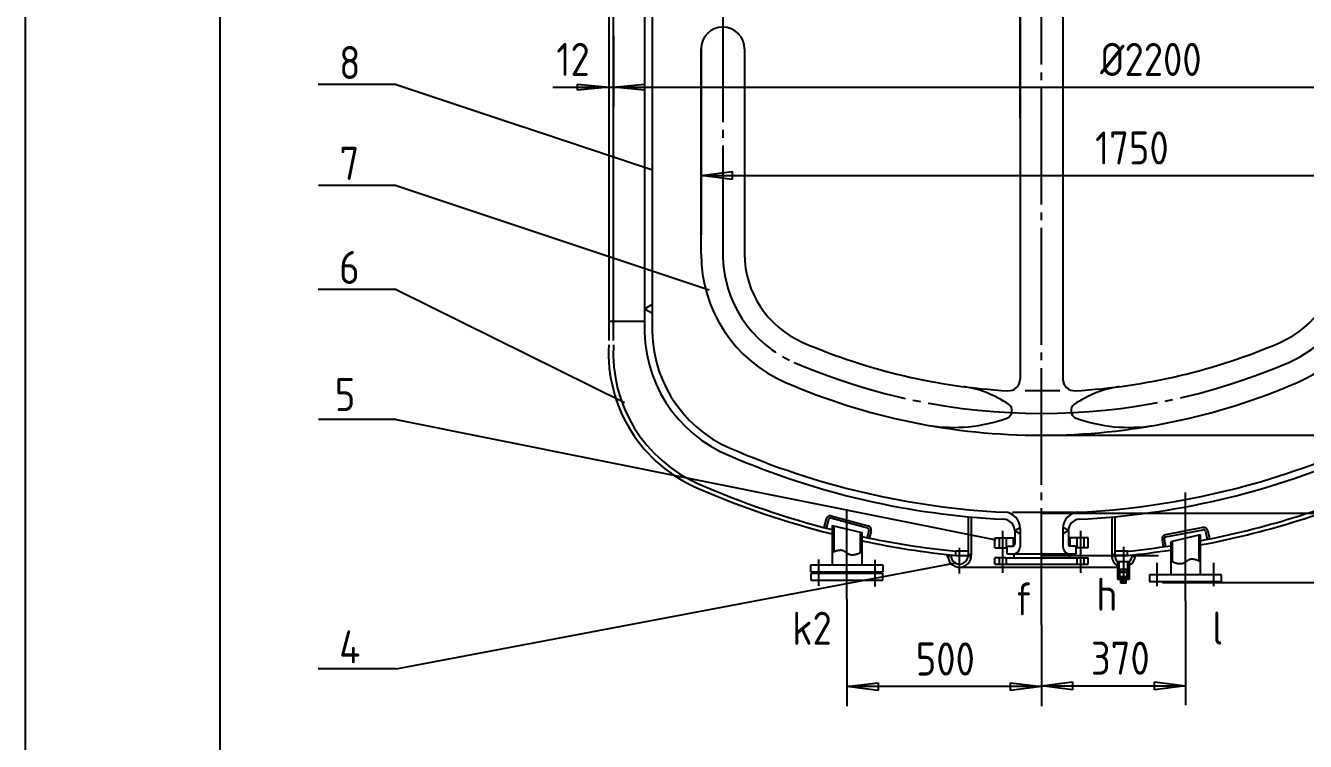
# Model space of a CAD drawing. Extents: x 1363 to 67199, y -3932 to -3338.
# Drawn here: x 1363.2 to 1527.7, y -3656.3 to -3564.3 of the extents above; entities that cross this region are included whole.
import ezdxf

# ---------------------------------------------------------------- set-up
doc = ezdxf.new("R2010")
doc.units = 0
doc.linetypes.add('DASHDOT', pattern=[18, 15, -1, 1, -1])
doc.layers.get('0').update_dxf_attribs({"linetype": 'DASHDOT'})
for name, color, linetype in [('1', 7, 'CONTINUOUS'), ('11', 3, 'CONTINUOUS'), ('12', 7, 'CONTINUOUS'), ('2', 4, 'CONTINUOUS'), ('8', 3, 'CONTINUOUS')]:
    doc.layers.add(name, color=color, linetype=linetype)
doc.styles.get("Standard").update_dxf_attribs({"font": 'gbenor.shx', "bigfont": 'gbcbig.shx'})

# ---------------------------------------------------------------- blocks, each defined once
blk = doc.blocks.new('Cadt1')
at = {"layer": '1'}
blk.add_line((1388.22, -3922.22), (1388.22, -3348.22), dxfattribs=at)
at = {"layer": '2'}
blk.add_line((1363.22, -3932.22), (1363.22, -3338.22), dxfattribs=at)
blk = doc.blocks.new('Cadt22')
at = {"layer": '8'}
for p, q in [((1438.15, -3565.49), (1438.15, -3574.69, 1)), ((1438.75, -3565.64), (1438.75, -3574.69)), ((1548.75, -3565.49), (1548.75, -3574.69)), ((1430.95, -3572.19), (1548.75, -3572.19)), ((1434.15, -3572.57), (1434.15, -3571.82)), ((1434.15, -3571.82), (1438.15, -3572.19)), ((1438.15, -3572.19), (1434.15, -3572.57)), ((1438.75, -3572.19), (1442.75, -3571.82)), ((1442.75, -3572.57), (1438.75, -3572.19)), ((1442.75, -3571.82), (1442.75, -3572.57)), ((1544.75, -3572.57), (1544.75, -3571.82)), ((1544.75, -3571.82), (1548.75, -3572.19)), ((1548.75, -3572.19), (1544.75, -3572.57))]:
    blk.add_line(p, q, dxfattribs=at)
blk = doc.blocks.new('Cadt24')
at = {"layer": '8'}
for p, q in [((1493.75, -3616.94), (1564.65, -3616.94)), ((1561.77, -3620.94), (1562.15, -3616.94)), ((1562.15, -3616.94), (1562.15, -3626.94)), ((1562.15, -3616.94), (1562.52, -3620.94)), ((1562.52, -3620.94), (1561.77, -3620.94)), ((1562.15, -3626.94), (1561.77, -3622.94)), ((1561.77, -3622.94), (1562.52, -3622.94)), ((1562.52, -3622.94), (1562.15, -3626.94)), ((1503.06, -3626.94), (1564.65, -3626.94, 1))]:
    blk.add_line(p, q, dxfattribs=at)
blk = doc.blocks.new('Cadt25')
at = {"layer": '2'}
for p, q in [((1466.85, -3631.98), (1466.86, -3631.98, 1)), ((1466.86, -3631.98), (1466.88, -3631.97)), ((1466.88, -3631.97), (1466.9, -3631.96)), ((1466.9, -3631.96), (1466.92, -3631.95)), ((1466.92, -3631.95), (1466.94, -3631.94)), ((1466.94, -3631.94), (1466.97, -3631.93)), ((1466.97, -3631.93), (1467, -3631.92)), ((1467, -3631.92), (1467.03, -3631.91)), ((1467.03, -3631.91), (1467.05, -3631.9)), ((1467.05, -3631.9), (1467.08, -3631.88)), ((1467.08, -3631.88), (1467.11, -3631.87)), ((1467.11, -3631.87), (1467.14, -3631.86)), ((1467.14, -3631.86), (1467.17, -3631.85)), ((1467.17, -3631.85), (1467.2, -3631.84)), ((1467.2, -3631.84), (1467.23, -3631.83)), ((1467.23, -3631.83), (1467.27, -3631.82)), ((1467.27, -3631.82), (1467.3, -3631.81)), ((1467.3, -3631.81), (1467.33, -3631.79)), ((1467.33, -3631.79), (1467.36, -3631.78)), ((1467.36, -3631.78), (1467.4, -3631.77)), ((1467.4, -3631.77), (1467.43, -3631.76)), ((1467.43, -3631.76), (1467.46, -3631.76)), ((1467.46, -3631.76), (1467.49, -3631.75)), ((1467.49, -3631.75), (1467.53, -3631.74)), ((1467.53, -3631.74), (1467.56, -3631.73)), ((1467.56, -3631.73), (1467.59, -3631.72)), ((1467.59, -3631.72), (1467.62, -3631.72)), ((1467.62, -3631.72), (1467.65, -3631.71)), ((1467.65, -3631.71), (1467.68, -3631.7)), ((1467.68, -3631.7), (1467.71, -3631.7)), ((1467.71, -3631.7), (1467.74, -3631.7)), ((1467.74, -3631.7), (1467.77, -3631.69)), ((1467.77, -3631.69), (1467.8, -3631.69)), ((1467.8, -3631.69), (1467.83, -3631.69)), ((1467.83, -3631.69), (1467.86, -3631.68)), ((1467.86, -3631.68), (1467.89, -3631.68)), ((1467.89, -3631.68), (1467.92, -3631.68)), ((1467.92, -3631.68), (1467.95, -3631.68)), ((1467.95, -3631.68), (1467.98, -3631.69)), ((1467.98, -3631.69), (1468.01, -3631.69)), ((1468.01, -3631.69), (1468.03, -3631.69)), ((1468.03, -3631.69), (1468.06, -3631.69)), ((1468.06, -3631.69), (1468.09, -3631.7)), ((1468.09, -3631.7), (1468.11, -3631.7)), ((1468.11, -3631.7), (1468.14, -3631.71)), ((1468.14, -3631.71), (1468.16, -3631.72)), ((1468.16, -3631.72), (1468.19, -3631.72)), ((1468.19, -3631.72), (1468.21, -3631.73)), ((1468.21, -3631.73), (1468.24, -3631.74)), ((1468.24, -3631.74), (1468.26, -3631.75)), ((1468.26, -3631.75), (1468.28, -3631.76)), ((1468.28, -3631.76), (1468.31, -3631.77)), ((1468.31, -3631.77), (1468.33, -3631.78)), ((1468.33, -3631.78), (1468.35, -3631.79)), ((1468.35, -3631.79), (1468.38, -3631.8)), ((1468.38, -3631.8), (1468.4, -3631.82)), ((1468.4, -3631.82), (1468.42, -3631.83)), ((1468.42, -3631.83), (1468.44, -3631.84)), ((1468.44, -3631.84), (1468.46, -3631.86)), ((1468.46, -3631.86), (1468.48, -3631.87)), ((1468.48, -3631.87), (1468.51, -3631.89)), ((1468.51, -3631.89), (1468.53, -3631.9)), ((1468.53, -3631.9), (1468.55, -3631.91)), ((1468.55, -3631.91), (1468.57, -3631.93)), ((1468.57, -3631.93), (1468.59, -3631.94)), ((1468.59, -3631.94), (1468.61, -3631.96)), ((1468.61, -3631.96), (1468.63, -3631.98)), ((1468.63, -3631.98), (1468.65, -3631.99)), ((1468.65, -3631.99), (1468.67, -3632.01)), ((1468.67, -3632.01), (1468.69, -3632.02)), ((1468.69, -3632.02), (1468.72, -3632.04)), ((1468.72, -3632.04), (1468.74, -3632.05)), ((1468.74, -3632.05), (1468.76, -3632.07)), ((1468.76, -3632.07), (1468.78, -3632.08)), ((1468.78, -3632.08), (1468.8, -3632.1)), ((1468.8, -3632.1), (1468.82, -3632.11)), ((1468.82, -3632.11), (1468.85, -3632.13)), ((1468.85, -3632.13), (1468.87, -3632.14)), ((1468.87, -3632.14), (1468.89, -3632.15)), ((1468.89, -3632.15), (1468.91, -3632.17)), ((1468.91, -3632.17), (1468.94, -3632.18)), ((1468.94, -3632.18), (1468.96, -3632.19)), ((1468.96, -3632.19), (1468.98, -3632.2)), ((1468.98, -3632.2), (1469.01, -3632.21)), ((1469.01, -3632.21), (1469.03, -3632.22)), ((1469.03, -3632.22), (1469.06, -3632.23)), ((1469.06, -3632.23), (1469.09, -3632.24)), ((1469.09, -3632.24), (1469.11, -3632.25)), ((1469.11, -3632.25), (1469.14, -3632.26)), ((1469.14, -3632.26), (1469.17, -3632.27)), ((1469.17, -3632.27), (1469.2, -3632.27)), ((1469.2, -3632.27), (1469.23, -3632.28)), ((1469.23, -3632.28), (1469.25, -3632.28)), ((1469.25, -3632.28), (1469.28, -3632.29)), ((1469.28, -3632.29), (1469.31, -3632.29)), ((1469.31, -3632.29), (1469.34, -3632.29)), ((1469.34, -3632.29), (1469.37, -3632.3)), ((1469.37, -3632.3), (1469.4, -3632.3)), ((1469.4, -3632.3), (1469.43, -3632.3)), ((1469.43, -3632.3), (1469.47, -3632.3)), ((1469.47, -3632.3), (1469.5, -3632.3)), ((1469.5, -3632.3), (1469.53, -3632.3)), ((1469.53, -3632.3), (1469.56, -3632.29)), ((1469.56, -3632.29), (1469.6, -3632.29)), ((1469.6, -3632.29), (1469.63, -3632.28)), ((1469.63, -3632.28), (1469.67, -3632.28)), ((1469.67, -3632.28), (1469.7, -3632.27)), ((1469.7, -3632.27), (1469.73, -3632.27)), ((1469.73, -3632.27), (1469.77, -3632.26)), ((1469.77, -3632.26), (1469.8, -3632.25)), ((1469.8, -3632.25), (1469.84, -3632.25)), ((1469.84, -3632.25), (1469.87, -3632.24)), ((1469.87, -3632.24), (1469.9, -3632.23)), ((1469.9, -3632.23), (1469.93, -3632.22)), ((1469.93, -3632.22), (1469.96, -3632.21)), ((1469.96, -3632.21), (1469.99, -3632.2)), ((1469.99, -3632.2), (1470.03, -3632.19)), ((1470.03, -3632.19), (1470.07, -3632.18)), ((1470.07, -3632.18), (1470.11, -3632.16)), ((1470.11, -3632.16), (1470.17, -3632.14)), ((1470.17, -3632.14), (1470.22, -3632.11)), ((1470.22, -3632.11), (1470.29, -3632.08)), ((1470.29, -3632.08), (1470.35, -3632.05)), ((1470.35, -3632.05), (1470.42, -3632.02)), ((1470.42, -3632.02), (1470.48, -3631.99)), ((1470.48, -3631.99), (1470.54, -3631.96)), ((1470.54, -3631.96), (1470.6, -3631.93)), ((1470.6, -3631.93), (1470.65, -3631.91))]:
    blk.add_line(p, q, dxfattribs=at)
blk = doc.blocks.new('Cadt26')
at = {"layer": '2'}
for p, q in [((1510.39, -3633.12), (1510.35, -3633.1)), ((1510.45, -3633.15), (1510.39, -3633.12)), ((1510.51, -3633.18), (1510.45, -3633.15)), ((1510.57, -3633.21), (1510.51, -3633.18)), ((1510.64, -3633.24), (1510.57, -3633.21)), ((1510.7, -3633.27), (1510.64, -3633.24)), ((1510.77, -3633.3), (1510.7, -3633.27)), ((1510.83, -3633.32), (1510.77, -3633.3)), ((1510.88, -3633.34), (1510.83, -3633.32)), ((1510.92, -3633.36), (1510.88, -3633.34)), ((1510.96, -3633.38), (1510.92, -3633.36)), ((1511, -3633.39), (1510.96, -3633.38)), ((1511.03, -3633.4), (1511, -3633.39)), ((1511.06, -3633.41), (1511.03, -3633.4)), ((1511.09, -3633.42), (1511.06, -3633.41)), ((1511.12, -3633.42), (1511.09, -3633.42)), ((1511.16, -3633.43), (1511.12, -3633.42)), ((1511.19, -3633.44), (1511.16, -3633.43)), ((1511.22, -3633.45), (1511.19, -3633.44)), ((1511.26, -3633.45), (1511.22, -3633.45)), ((1511.29, -3633.46), (1511.26, -3633.45)), ((1511.33, -3633.47), (1511.29, -3633.46)), ((1511.36, -3633.47), (1511.33, -3633.47)), ((1511.39, -3633.48), (1511.36, -3633.47)), ((1511.43, -3633.48), (1511.39, -3633.48)), ((1511.46, -3633.48), (1511.43, -3633.48)), ((1511.49, -3633.48), (1511.46, -3633.48)), ((1511.52, -3633.48), (1511.49, -3633.48)), ((1511.56, -3633.48), (1511.52, -3633.48)), ((1511.59, -3633.48), (1511.56, -3633.48)), ((1511.62, -3633.48), (1511.59, -3633.48)), ((1511.65, -3633.48), (1511.62, -3633.48)), ((1511.68, -3633.48), (1511.65, -3633.48)), ((1511.71, -3633.47), (1511.68, -3633.48)), ((1511.74, -3633.47), (1511.71, -3633.47)), ((1511.77, -3633.46), (1511.74, -3633.47)), ((1511.79, -3633.46), (1511.77, -3633.46)), ((1511.82, -3633.45), (1511.79, -3633.46)), ((1511.85, -3633.45), (1511.82, -3633.45)), ((1511.88, -3633.44), (1511.85, -3633.45)), ((1511.9, -3633.43), (1511.88, -3633.44)), ((1511.93, -3633.42), (1511.9, -3633.43)), ((1511.96, -3633.41), (1511.93, -3633.42)), ((1511.98, -3633.4), (1511.96, -3633.41)), ((1512.01, -3633.39), (1511.98, -3633.4)), ((1512.03, -3633.38), (1512.01, -3633.39)), ((1512.05, -3633.37), (1512.03, -3633.38)), ((1512.08, -3633.35), (1512.05, -3633.37)), ((1512.1, -3633.34), (1512.08, -3633.35)), ((1512.12, -3633.33), (1512.1, -3633.34)), ((1512.15, -3633.31), (1512.12, -3633.33)), ((1512.17, -3633.3), (1512.15, -3633.31)), ((1512.19, -3633.28), (1512.17, -3633.3)), ((1512.21, -3633.27), (1512.19, -3633.28)), ((1512.23, -3633.25), (1512.21, -3633.27)), ((1512.25, -3633.24), (1512.23, -3633.25)), ((1512.28, -3633.22), (1512.25, -3633.24)), ((1512.3, -3633.21), (1512.28, -3633.22)), ((1512.32, -3633.19), (1512.3, -3633.21)), ((1512.34, -3633.18), (1512.32, -3633.19)), ((1512.36, -3633.16), (1512.34, -3633.18)), ((1512.38, -3633.15), (1512.36, -3633.16)), ((1512.4, -3633.13), (1512.38, -3633.15)), ((1512.42, -3633.12), (1512.4, -3633.13)), ((1512.44, -3633.1), (1512.42, -3633.12)), ((1512.46, -3633.09), (1512.44, -3633.1)), ((1512.48, -3633.07), (1512.46, -3633.09)), ((1512.51, -3633.06), (1512.48, -3633.07)), ((1512.53, -3633.04), (1512.51, -3633.06)), ((1512.55, -3633.03), (1512.53, -3633.04)), ((1512.57, -3633.02), (1512.55, -3633.03)), ((1512.59, -3633), (1512.57, -3633.02)), ((1512.62, -3632.99), (1512.59, -3633)), ((1512.64, -3632.98), (1512.62, -3632.99)), ((1512.66, -3632.97), (1512.64, -3632.98)), ((1512.68, -3632.96), (1512.66, -3632.97)), ((1512.71, -3632.95), (1512.68, -3632.96)), ((1512.73, -3632.94), (1512.71, -3632.95)), ((1512.75, -3632.93), (1512.73, -3632.94)), ((1512.78, -3632.92), (1512.75, -3632.93)), ((1512.8, -3632.91), (1512.78, -3632.92)), ((1512.83, -3632.9), (1512.8, -3632.91)), ((1512.85, -3632.9), (1512.83, -3632.9)), ((1512.88, -3632.89), (1512.85, -3632.9)), ((1512.91, -3632.88), (1512.88, -3632.89)), ((1512.93, -3632.88), (1512.91, -3632.88)), ((1512.96, -3632.88), (1512.93, -3632.88)), ((1512.99, -3632.87), (1512.96, -3632.88)), ((1513.01, -3632.87), (1512.99, -3632.87)), ((1513.04, -3632.87), (1513.01, -3632.87)), ((1513.07, -3632.87), (1513.04, -3632.87)), ((1513.1, -3632.87), (1513.07, -3632.87)), ((1513.13, -3632.87), (1513.1, -3632.87)), ((1513.16, -3632.87), (1513.13, -3632.87)), ((1513.19, -3632.88), (1513.16, -3632.87)), ((1513.22, -3632.88), (1513.19, -3632.88)), ((1513.25, -3632.88), (1513.22, -3632.88)), ((1513.28, -3632.89), (1513.25, -3632.88)), ((1513.31, -3632.89), (1513.28, -3632.89)), ((1513.34, -3632.9), (1513.31, -3632.89)), ((1513.37, -3632.9), (1513.34, -3632.9)), ((1513.4, -3632.91), (1513.37, -3632.9)), ((1513.43, -3632.92), (1513.4, -3632.91)), ((1513.47, -3632.92), (1513.43, -3632.92)), ((1513.5, -3632.93), (1513.47, -3632.92)), ((1513.53, -3632.94), (1513.5, -3632.93)), ((1513.56, -3632.95), (1513.53, -3632.94)), ((1513.6, -3632.96), (1513.56, -3632.95)), ((1513.63, -3632.97), (1513.6, -3632.96)), ((1513.66, -3632.98), (1513.63, -3632.97)), ((1513.69, -3632.99), (1513.66, -3632.98)), ((1513.72, -3633), (1513.69, -3632.99)), ((1513.76, -3633.01), (1513.72, -3633)), ((1513.79, -3633.03), (1513.76, -3633.01)), ((1513.82, -3633.04), (1513.79, -3633.03)), ((1513.85, -3633.05), (1513.82, -3633.04)), ((1513.88, -3633.06), (1513.85, -3633.05)), ((1513.91, -3633.07), (1513.88, -3633.06)), ((1513.94, -3633.08), (1513.91, -3633.07)), ((1513.97, -3633.09), (1513.94, -3633.08)), ((1513.99, -3633.11), (1513.97, -3633.09)), ((1514.02, -3633.12), (1513.99, -3633.11)), ((1514.05, -3633.13), (1514.02, -3633.12)), ((1514.07, -3633.14), (1514.05, -3633.13)), ((1514.09, -3633.15), (1514.07, -3633.14)), ((1514.11, -3633.16), (1514.09, -3633.15)), ((1514.13, -3633.16), (1514.11, -3633.16)), ((1514.15, -3633.17), (1514.13, -3633.16, 1))]:
    blk.add_line(p, q, dxfattribs=at)
blk = doc.blocks.new('Cadt27')
for p, q in [((1452.8, -3561.7), (1452.8, -3593.62)), ((1534.7, -3591.2), (1534.7, -3561.21))]:
    blk.add_line(p, q)
at = {"layer": '1'}
for p, q in [((1450, -3593.62), (1450, -3567.27)), ((1450, -3567.27), (1450, -3591.2)), ((1537.5, -3567.27), (1537.5, -3593.62)), ((1496.09, -3611.22), (1491.63, -3611.22, 1))]:
    blk.add_line(p, q, dxfattribs=at)
blk = doc.blocks.new('Cadt28')
at = {"layer": '8'}
for p, q in [((1534.7, -3564.47), (1564.65, -3564.47)), ((1561.77, -3568.47), (1562.15, -3564.47)), ((1562.15, -3616.94), (1562.15, -3564.47)), ((1562.15, -3564.47), (1562.52, -3568.47)), ((1562.52, -3568.47), (1561.77, -3568.47)), ((1562.15, -3616.94), (1561.77, -3612.94)), ((1561.77, -3612.94), (1562.52, -3612.94)), ((1562.52, -3612.94), (1562.15, -3616.94)), ((1493.75, -3616.94), (1564.65, -3616.94, 1))]:
    blk.add_line(p, q, dxfattribs=at)
blk = doc.blocks.new('Cadt29')
at = {"layer": '2'}
for p, q in [((1512.25, -3638.24), (1512.25, -3651.65)), ((1493.75, -3641.3), (1493.75, -3651.65, 1)), ((1493.75, -3649.15), (1497.75, -3648.65)), ((1497.75, -3648.65), (1497.75, -3649.65)), ((1508.25, -3649.65), (1508.25, -3648.65)), ((1508.25, -3648.65), (1512.25, -3649.15)), ((1493.75, -3649.15), (1512.25, -3649.15)), ((1497.75, -3649.65), (1493.75, -3649.15)), ((1512.25, -3649.15), (1508.25, -3649.65))]:
    blk.add_line(p, q, dxfattribs=at)
blk = doc.blocks.new('Cadt30')
at = {"layer": '2'}
for p, q in [((1468.75, -3637.99), (1468.75, -3651.75)), ((1493.75, -3641.3), (1493.75, -3651.75, 1)), ((1468.75, -3649.25), (1472.75, -3648.75)), ((1472.75, -3648.75), (1472.75, -3649.75)), ((1489.75, -3649.75), (1489.75, -3648.75)), ((1489.75, -3648.75), (1493.75, -3649.25)), ((1493.75, -3649.25), (1468.75, -3649.25)), ((1472.75, -3649.75), (1468.75, -3649.25)), ((1493.75, -3649.25), (1489.75, -3649.75))]:
    blk.add_line(p, q, dxfattribs=at)
blk = doc.blocks.new('Cadt31')
at = {"layer": '2'}
for p, q in [((1450, -3583.56), (1454, -3583.06)), ((1454, -3583.06), (1454, -3584.06)), ((1533.5, -3584.06), (1533.5, -3583.06)), ((1533.5, -3583.06), (1537.5, -3583.56)), ((1450, -3583.56), (1537.5, -3583.56, 1)), ((1454, -3584.06), (1450, -3583.56)), ((1537.5, -3583.56), (1533.5, -3584.06))]:
    blk.add_line(p, q, dxfattribs=at)

msp = doc.modelspace()

# ---------------------------------------------------------------- linework, layer by layer
for p, q in [((1493.75, -3641.3), (1493.75, -3556.98)), ((1512.25, -3638.24), (1512.25, -3624.29)), ((1468.75, -3637.99), (1468.75, -3626.45, 6.28)), ((1488.75, -3629.23), (1488.75, -3634.64)), ((1498.75, -3629.23), (1498.75, -3634.64)), ((1483.22, -3634.69), (1483.22, -3631.42)), ((1503.71, -3632.41), (1504.89, -3632.41)), ((1504.27, -3631.29), (1504.27, -3636.03)), ((1465.12, -3636.3), (1465.12, -3632.9)), ((1472.37, -3636.39), (1472.37, -3632.93)), ((1508.62, -3636.32), (1508.62, -3633.34)), ((1515.87, -3636.32), (1515.87, -3633.34))]:
    msp.add_line(p, q)
for centre, radius, start, end in [((1468, -3593.62), 15.2, 180, 246.662), ((1519.5, -3593.62), 15.2, 293.338, 360), ((1493.75, -3533.94), 80.2, 246.662, 270), ((1493.75, -3533.94), 80.2, 270, 293.338)]:
    msp.add_arc(centre, radius, start, end)
at = {"layer": '1'}
for p, q in [((1438.15, -3556.98), (1438.15, -3604.75)), ((1438.75, -3604.75), (1438.75, -3556.98)), ((1442.75, -3556.98), (1442.75, -3600.67)), ((1443.75, -3600.67), (1443.75, -3556.98)), ((1491, -3576.17), (1491, -3556.98)), ((1491, -3556.98), (1491, -3609.72)), ((1496.5, -3556.98), (1496.5, -3609.72)), ((1455.6, -3567.27), (1455.6, -3593.62)), ((1442.75, -3600.67), (1443.75, -3600.09)), ((1442.75, -3600.67), (1442.75, -3602.34)), ((1442.75, -3600.67), (1443.75, -3601.25)), ((1443.75, -3602.34), (1443.75, -3600.67)), ((1438.15, -3602.33), (1438.15, -3604.75)), ((1442.75, -3602.33), (1438.15, -3602.33)), ((1438.75, -3604.75), (1438.75, -3602.33)), ((1466.74, -3627.3), (1471.47, -3628.57, 6.28)), ((1484.32, -3627.41), (1484.32, -3632.39, 6.28)), ((1484.72, -3627.44), (1484.72, -3632.39)), ((1490.02, -3626.82), (1497.87, -3626.82, 6.28)), ((1502.77, -3627.44), (1502.77, -3632.39)), ((1503.17, -3627.41), (1503.17, -3632.39)), ((1466.07, -3627.69), (1465.77, -3628.78)), ((1466.36, -3627.77), (1466.06, -3628.86, 6.28)), ((1471.39, -3628.86), (1466.66, -3627.59, 6.28)), ((1466.85, -3628.54), (1470.65, -3629.43)), ((1466.85, -3628.54), (1466.85, -3633.58)), ((1467.05, -3628.59), (1467.05, -3631.9, 6.28)), ((1490.3, -3629.19), (1490.99, -3628.78)), ((1491, -3628.92), (1491, -3631.29)), ((1497.2, -3629.19), (1496.5, -3628.78)), ((1496.5, -3628.92), (1496.5, -3631.29)), ((1514.47, -3628.78), (1509.66, -3629.72)), ((1509.72, -3630.01), (1514.53, -3629.08)), ((1470.45, -3629.39), (1470.45, -3632.01)), ((1470.65, -3629.43), (1470.65, -3633.58)), ((1471.57, -3629.17), (1471.33, -3630.09, 6.28)), ((1471.86, -3629.25), (1471.62, -3630.15)), ((1487.75, -3630.14), (1490.3, -3630.14)), ((1487.75, -3631.39), (1487.75, -3630.14)), ((1488.3, -3630.14), (1488.3, -3631.39)), ((1489.2, -3630.14), (1489.2, -3631.39)), ((1490.1, -3630.14), (1490.1, -3631.19)), ((1490.3, -3629.19), (1491, -3629.59)), ((1490.3, -3629.23), (1490.3, -3630.94)), ((1497.2, -3629.19), (1496.5, -3629.59)), ((1497.2, -3629.23), (1497.2, -3630.94)), ((1499.75, -3630.14), (1497.2, -3630.14)), ((1497.4, -3630.14), (1497.4, -3631.19)), ((1498.3, -3630.14), (1498.3, -3631.39)), ((1499.2, -3630.14), (1499.2, -3631.39)), ((1499.75, -3631.39), (1499.75, -3630.14)), ((1509.23, -3630.36), (1509.4, -3631.28)), ((1509.52, -3630.31), (1509.7, -3631.23, 6.28)), ((1514.15, -3629.73), (1510.35, -3630.62)), ((1510.35, -3630.62), (1510.35, -3634.88)), ((1510.55, -3630.57), (1510.55, -3633.19)), ((1513.95, -3629.77), (1513.95, -3633.09)), ((1514.15, -3629.73), (1514.15, -3634.88)), ((1514.82, -3629.28), (1515.02, -3630.32, 6.28)), ((1515.12, -3629.22), (1515.32, -3630.26, 6.28)), ((1481.73, -3632.55), (1481.57, -3632.27, 6.28)), ((1482.11, -3632.33), (1481.73, -3632.55)), ((1482.72, -3632.39), (1482.72, -3631.84, 6.28)), ((1484.32, -3631.84), (1482.72, -3631.84)), ((1482.72, -3632.39), (1484.32, -3632.39)), ((1484.32, -3632.39), (1484.72, -3632.16, 6.28)), ((1484.32, -3632.39), (1484.7, -3632.61)), ((1487.75, -3631.39), (1489.2, -3631.39, 6.28)), ((1489.19, -3631.39), (1489.3, -3631.39)), ((1489.25, -3631.29), (1489.25, -3631.39)), ((1489.25, -3631.29), (1489.3, -3631.29)), ((1489.3, -3631.19), (1490.05, -3631.19)), ((1489.3, -3631.19), (1489.3, -3632.19)), ((1489.3, -3632.19), (1498.2, -3632.19, 6.28)), ((1490.2, -3632.19), (1490.2, -3632.69)), ((1497.3, -3632.19), (1497.3, -3632.69)), ((1498.2, -3631.19), (1497.45, -3631.19)), ((1498.2, -3631.19), (1497.45, -3631.19)), ((1498.2, -3632.19), (1498.2, -3631.19, 6.28)), ((1498.25, -3631.29), (1498.2, -3631.29)), ((1498.31, -3631.39), (1498.2, -3631.39)), ((1498.25, -3631.29), (1498.25, -3631.39)), ((1499.75, -3631.39), (1498.3, -3631.39, 6.28)), ((1503.17, -3632.39), (1502.77, -3632.16)), ((1503.17, -3632.39), (1502.79, -3632.61)), ((1504.77, -3631.84), (1503.17, -3631.84, 6.28)), ((1504.77, -3632.39), (1503.17, -3632.39)), ((1504.77, -3631.84), (1504.77, -3632.39)), ((1505.37, -3632.33), (1505.76, -3632.55, 6.28)), ((1505.76, -3632.55), (1505.93, -3632.27)), ((1464.12, -3633.58), (1473.37, -3633.58, 6.28)), ((1464.12, -3634.48), (1464.12, -3633.58)), ((1473.37, -3633.58), (1473.37, -3634.48)), ((1483.22, -3633.89), (1503.52, -3633.89)), ((1489.19, -3632.69), (1487.75, -3632.69)), ((1487.75, -3633.49), (1487.75, -3632.69)), ((1487.75, -3633.49), (1499.75, -3633.49)), ((1488.3, -3632.69), (1488.3, -3633.49)), ((1489.19, -3632.69), (1499.19, -3632.69)), ((1489.2, -3632.69), (1489.2, -3633.49)), ((1489.3, -3632.69), (1498.2, -3632.69)), ((1498.3, -3632.69), (1498.3, -3633.49)), ((1499.19, -3632.69), (1499.75, -3632.69)), ((1499.2, -3632.69), (1499.2, -3633.49)), ((1499.75, -3633.49), (1499.75, -3632.69)), ((1505.02, -3633.2), (1503.52, -3633.2)), ((1503.52, -3633.2), (1503.52, -3635.12)), ((1503.72, -3634.2), (1503.72, -3633.2)), ((1504.82, -3634.2), (1504.82, -3633.2)), ((1505.02, -3633.2), (1505.02, -3635.12)), ((1464.12, -3634.48), (1473.37, -3634.48)), ((1464.12, -3634.68), (1473.37, -3634.68)), ((1464.12, -3634.68), (1464.12, -3635.58)), ((1464.12, -3635.58), (1473.37, -3635.58)), ((1465.8, -3634.48), (1465.8, -3634.58)), ((1465.8, -3634.68), (1465.8, -3634.58)), ((1471.7, -3634.58), (1465.8, -3634.58)), ((1471.7, -3634.48), (1471.7, -3634.58)), ((1471.7, -3634.68), (1471.7, -3634.58)), ((1473.37, -3635.58), (1473.37, -3634.68)), ((1503.6, -3635.2), (1503.52, -3635.12)), ((1505.02, -3635.27), (1503.52, -3635.27)), ((1503.52, -3635.27), (1503.52, -3635.47)), ((1505.02, -3635.47), (1503.52, -3635.47)), ((1503.92, -3635.2), (1503.6, -3635.2)), ((1504.82, -3634.2), (1503.72, -3634.2)), ((1503.81, -3635.12), (1503.73, -3635.2)), ((1503.75, -3634.55), (1503.8, -3634.5)), ((1503.75, -3634.55), (1504.8, -3634.55)), ((1503.75, -3635.1), (1503.75, -3634.55)), ((1503.75, -3635.1), (1504.8, -3635.1)), ((1504.75, -3634.5), (1503.8, -3634.5)), ((1503.81, -3634.5), (1503.81, -3634.2)), ((1503.81, -3635.12), (1503.81, -3635.1)), ((1503.92, -3635.12), (1503.81, -3635.12)), ((1503.92, -3635.1), (1503.92, -3635.27)), ((1503.92, -3635.97), (1503.92, -3635.47)), ((1504.25, -3635.47), (1504.25, -3635.97)), ((1504.3, -3635.47), (1504.3, -3635.97)), ((1504.62, -3635.97), (1504.62, -3635.47)), ((1504.63, -3635.1), (1504.63, -3635.27)), ((1504.74, -3635.12), (1504.63, -3635.12)), ((1504.63, -3635.2), (1504.95, -3635.2, 6.28)), ((1504.74, -3634.5), (1504.74, -3634.2)), ((1504.74, -3635.12), (1504.74, -3635.1)), ((1504.81, -3635.2), (1504.74, -3635.12)), ((1504.8, -3634.55), (1504.75, -3634.5)), ((1504.8, -3635.1), (1504.8, -3634.55)), ((1505.02, -3635.12), (1504.95, -3635.2)), ((1505.02, -3635.27), (1505.02, -3635.47)), ((1516.87, -3634.88), (1507.62, -3634.88)), ((1507.62, -3634.88), (1507.62, -3635.78)), ((1516.87, -3635.78), (1516.87, -3634.88)), ((1504.62, -3635.97), (1503.92, -3635.97)), ((1516.87, -3635.78), (1507.62, -3635.78)), ((1509.3, -3635.78), (1509.3, -3635.88)), ((1509.3, -3635.88), (1515.2, -3635.88)), ((1509.3, -3635.88), (1515.2, -3635.88)), ((1509.3, -3635.88), (1515.2, -3635.88)), ((1515.2, -3635.78), (1515.2, -3635.88))]:
    msp.add_line(p, q, dxfattribs=at)
for centre, radius, start, end in [((1452.8, -3567.27), 2.8, 0, 180), ((1468, -3593.62), 18, 180, 246.662), ((1468, -3593.62), 12.4, 180, 246.662), ((1519.5, -3593.62), 12.4, 293.338, 360), ((1519.5, -3593.62), 18, 293.338, 360), ((1460.39, -3603.22), 17.67, 177.1457, 247.9066), ((1460.38, -3603.3), 16.67, 176.6917, 246.526), ((1457.05, -3606.35), 18.93, 176.8263, 247.3072), ((1457.05, -3606.4), 18.33, 176.5642, 246.5341), ((1493.75, -3533.94), 77.4, 246.662, 266.7901), ((1493.75, -3533.94), 77.4, 273.2099, 293.338), ((1493.75, -3533.94), 83, 246.662, 270), ((1481.6, -3624.58), 14.06, 55.7241, 81.1405), ((1489.5, -3609.72), 1.5, 266.7901, 360), ((1493.75, -3533.94), 83, 270, 293.338), ((1498, -3609.72), 1.5, 180, 273.2099), ((1505.89, -3624.58), 14.06, 98.8595, 124.2759), ((1488.96, -3613.79), 1, 290.0652, 415.7241), ((1498.53, -3613.79), 1, 124.2759, 249.9348), ((1482.51, -3596.13), 19.8, 260.8433, 290.0652), ((1504.98, -3596.13), 19.8, 249.9348, 279.1567), ((1493.75, -3526.94), 100, 246.4218, 267.2773), ((1493.75, -3526.94), 100, 272.7227, 293.5782), ((1493.75, -3526.85), 101, 246.6692, 267.232), ((1493.75, -3526.85), 101, 272.768, 293.3308), ((1493.75, -3522.4), 110, 246.4218, 255.845), ((1493.75, -3522.34), 110.6, 246.5574, 255.9234), ((1493.75, -3522.4), 110, 280.6876, 293.5782), ((1493.75, -3522.34), 110.6, 280.629, 293.4426), ((1466.6, -3627.84), 0.55, 75, 165), ((1488.9, -3628.92), 2.1, 0, 87.2773), ((1498.6, -3628.92), 2.1, 92.7227, 180), ((1466.6, -3627.84), 0.25, 75, 165), ((1471.33, -3629.1), 0.25, 345, 435), ((1471.33, -3629.1), 0.55, 345, 435), ((1488.8, -3629.23), 1.5, 0, 87.232), ((1498.7, -3629.23), 1.5, 92.768, 180), ((1514.58, -3629.32), 0.55, 11, 101), ((1514.58, -3629.32), 0.25, 11, 101), ((1493.75, -3522.4), 110, 257.8776, 264.2477), ((1493.75, -3522.34), 110.6, 257.9444, 264.2791), ((1509.77, -3630.26), 0.55, 101, 191), ((1509.77, -3630.26), 0.25, 101, 191), ((1483.22, -3632.39), 1.5, 186.0131, 360), ((1483.22, -3632.39), 1.1, 176.7908, 360), ((1490.05, -3630.94), 0.25, 270, 360), ((1490.1, -3631.29), 0.9, 270, 360), ((1497.4, -3631.29), 0.9, 180, 270), ((1497.45, -3630.94), 0.25, 180, 270), ((1497.45, -3630.94), 0.25, 180, 270), ((1504.27, -3632.39), 1.5, 180, 240), ((1504.27, -3632.39), 1.1, 180, 227.0141), ((1493.75, -3522.4), 110, 275.7523, 278.6796), ((1493.75, -3522.34), 110.6, 275.7209, 278.6322), ((1504.27, -3632.39), 1.1, 312.9859, 363.2092), ((1504.27, -3632.39), 1.5, 300, 353.7933)]:
    msp.add_arc(centre, radius, start, end, dxfattribs=at)
at = {"layer": '2'}
for p, q in [((1410.81, -3571.86), (1400.81, -3571.86)), ((1410.81, -3571.86), (1443.75, -3582.82)), ((1410.85, -3584.82), (1400.85, -3584.82)), ((1410.85, -3584.82), (1451.05, -3598.27)), ((1410.81, -3598.2), (1400.81, -3598.2)), ((1410.81, -3598.2), (1440.17, -3612.75)), ((1410.85, -3614.93), (1400.85, -3614.93)), ((1410.85, -3614.93), (1487.9, -3630.4)), ((1493.75, -3626.94), (1503.06, -3626.94)), ((1493.75, -3632.4), (1504.77, -3632.4)), ((1505.92, -3632.4), (1508.8, -3632.4, 6.28)), ((1410.81, -3646.96), (1482.72, -3633.33)), ((1503.75, -3634.55), (1503.75, -3634.2)), ((1503.75, -3635.2), (1503.75, -3635.1)), ((1503.81, -3635.1), (1503.81, -3634.5)), ((1503.92, -3635.97), (1504.25, -3635.47)), ((1504.25, -3635.97), (1503.92, -3635.47)), ((1504.62, -3635.97), (1504.29, -3635.47)), ((1504.3, -3635.97), (1504.62, -3635.47)), ((1504.74, -3635.1), (1504.74, -3634.5)), ((1504.8, -3634.55), (1504.8, -3634.2)), ((1504.8, -3635.2), (1504.8, -3635.1)), ((1410.81, -3646.96), (1400.81, -3646.96))]:
    msp.add_line(p, q, dxfattribs=at)
at = {"layer": '8'}
for p, q in [((1503.06, -3626.94), (1587.45, -3626.94)), ((1515.2, -3635.88), (1597.6, -3635.88)), ((1515.2, -3635.88), (1610.95, -3635.88))]:
    msp.add_line(p, q, dxfattribs=at)

# ---------------------------------------------------------------- block references
for name in ['Cadt1', 'Cadt27', 'Cadt28', 'Cadt22', 'Cadt31', 'Cadt24', 'Cadt25', 'Cadt26', 'Cadt30', 'Cadt29']:
    msp.add_blockref(name, (0, 0))

# ---------------------------------------------------------------- texts
at = {"layer": '11', "char_height": 4.25, "width": 65536, "attachment_point": 7}
for s, insert in [('8', (1403.51, -3571.16)), ('7', (1403.55, -3584.12)), ('6', (1403.51, -3597.5)), ('5', (1402.95, -3613.83)), ('h', (1500.8, -3639.51)), ('f', (1490.32, -3640.1)), ('k2', (1461.72, -3643.87)), ('l', (1515.69, -3643.84)), ('4', (1403.51, -3646.26))]:
    msp.add_mtext(s, dxfattribs=dict(at, insert=insert))
at = {"layer": '12', "char_height": 4.25, "width": 65536, "attachment_point": 7}
for s, insert in [('12', (1431.42, -3570.76)), ('%%c2200', (1501.28, -3570.76))]:
    msp.add_mtext(s, dxfattribs=dict(at, insert=insert))
at = {"layer": '2', "char_height": 4.25, "width": 65536, "attachment_point": 7}
for s, insert in [('1750', (1500.63, -3582.14)), ('500', (1477.59, -3647.82)), ('370', (1500.09, -3647.72))]:
    msp.add_mtext(s, dxfattribs=dict(at, insert=insert))

doc.saveas('drawing.dxf')
